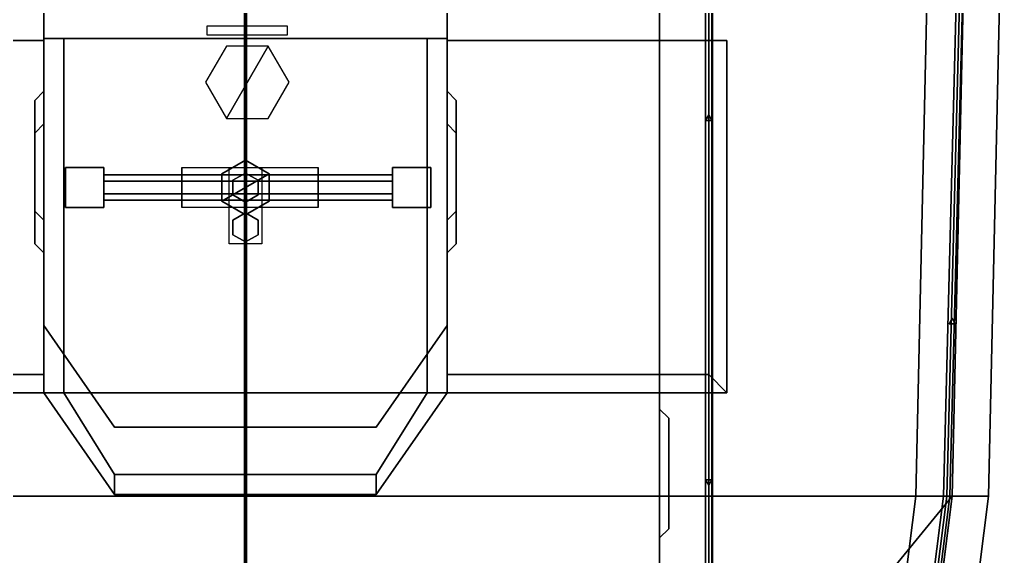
# Model space of a CAD drawing. Header units: millimetres. Extents: x -5.1 to 5.1, y -27.1 to 35.2.
# Drawn here: x -1.24 to 4.15, y -14.18 to -11.22 of the extents above; entities that cross this region are included whole.
import ezdxf

# ---------------------------------------------------------------- set-up
doc = ezdxf.new("R2010")
doc.units = ezdxf.units.MM
for name, color, linetype in [('cables', 6, 'Continuous'), ('drawing', 9, 'Continuous'), ('railings', 6, 'Continuous'), ('superstructure', 3, 'Continuous')]:
    doc.layers.add(name, color=color, linetype=linetype)

msp = doc.modelspace()

# ---------------------------------------------------------------- linework, layer by layer
for points in [[(2.28, -9.36, 0.89), (2.28, -15.82, 0.89), (3.89, -13.85, 0.89), (3.95, -11.13, 0.89)], [(-1.11, -9.92, 5.02), (-1.11, -9.92, 3.07), (-1.11, -11.62, 3.14), (-1.11, -11.62, 4.81)], [(-1.11, -9.92, 5.02), (-1.11, -11.62, 4.81), (-1.11, -12.33, 4.81), (-1.11, -12.91, 5.02)], [(-1.11, -11.62, 3.14), (-1.11, -9.92, 3.07), (-1.11, -12.91, 3.07), (-1.11, -12.33, 3.14)], [(1.11, -11.62, 3.14), (1.11, -9.92, 3.07), (1.11, -9.92, 5.02), (1.11, -11.62, 4.81)], [(1.11, -12.33, 4.81), (1.11, -11.62, 4.81), (1.11, -9.92, 5.02), (1.11, -12.91, 5.02)], [(1.11, -12.91, 3.07), (1.11, -9.92, 3.07), (1.11, -11.62, 3.14), (1.11, -12.33, 3.14)], [(-1.11, -9.95, 6.97), (-1.11, -9.95, 5.02), (-1.11, -13.28, 5.02), (-1.11, -13.28, 6.97)], [(1.11, -11.33, 6.97), (1.11, -9.95, 6.97), (-1.11, -9.95, 6.97), (-1.11, -11.33, 6.97)], [(1.11, -13.28, 5.02), (1.11, -9.95, 5.02), (1.11, -9.95, 6.97), (1.11, -13.28, 6.97)], [(3.75, -11.13, -1.36), (3.69, -13.85, -1.36), (-3.69, -13.85, -1.36), (-3.75, -11.13, -1.36)], [(3.89, -13.85, -1.15), (3.69, -13.85, -1.36), (3.75, -11.13, -1.36), (3.95, -11.13, -1.15)], [(3.89, -13.85), (3.89, -13.85, -1.15), (3.95, -11.13, -1.15), (3.95, -11.13)], [(3.89, -13.85, 0.25), (3.89, -13.85), (3.95, -11.13), (3.95, -11.13, 0.25)], [(4.09, -13.85, 0.5), (4.15, -11.13, 0.5), (3.95, -11.13, 0.5), (3.89, -13.85, 0.5)], [(3.89, -13.85, 0.25), (3.95, -11.13, 0.25), (4.15, -11.13, 0.25), (4.09, -13.85, 0.25)], [(3.89, -13.85, 0.89), (3.89, -13.85, 0.5), (3.95, -11.13, 0.5), (3.95, -11.13, 0.89)], [(4.15, -11.13, 0.25), (4.15, -11.13, 0.5), (4.09, -13.85, 0.5), (4.09, -13.85, 0.25)], [(-0.21, -11.26, 8.16), (0.23, -11.26, 8.16), (0.23, -11.31, 7.88), (-0.21, -11.31, 7.88)], [(0, -11.31, 7.66), (0, -11.31, 7.88), (0, -11.26, 8.16), (0, -11.27, 7.64)], [(0, -11.56, 7.66), (0, -11.31, 7.66), (0, -11.27, 7.64), (0, -11.63, 7.63)], [(-1.11, -11.34, 5.39), (-1.11, -11.34, 5.02), (-2.65, -11.34, 5.02), (-2.55, -11.34, 5.39)], [(-2.55, -11.34, 5.39), (-2.55, -13.18, 5.39), (-1.11, -13.18, 5.39), (-1.11, -11.34, 5.39)], [(-1.11, -11.33, 8.28), (-1.11, -11.33, 6.97), (-1.11, -13.28, 6.97), (-1.11, -13.28, 8.28)], [(-1, -13.28, 8.28), (-1, -11.33, 8.28), (-1.11, -11.33, 8.28), (-1.11, -13.28, 8.28)], [(-1, -11.33, 8.28), (-1, -11.33, 6.97), (-1.11, -11.33, 6.97), (-1.11, -11.33, 8.28)], [(1, -13.28, 6.97), (1, -11.33, 6.97), (-1, -11.33, 6.97), (-1, -13.28, 6.97)], [(-1, -13.28, 6.97), (-1, -11.33, 6.97), (-1, -11.33, 8.28), (-1, -13.28, 8.28)], [(-0.105, -11.7692, 7.66), (0.125, -11.3708, 7.66), (-0.105, -11.3708, 7.66), (-0.22, -11.57, 7.66)], [(0.125, -11.7692, 7.66), (0.24, -11.57, 7.66), (0.125, -11.3708, 7.66), (-0.105, -11.7692, 7.66)], [(1.11, -11.33, 8.28), (1.11, -11.33, 6.97), (1, -11.33, 6.97), (1, -11.33, 8.28)], [(1, -13.28, 6.97), (1, -11.33, 6.97), (1.11, -11.33, 6.97), (1.11, -13.28, 6.97)], [(1.11, -13.28, 8.28), (1.11, -11.33, 8.28), (1, -11.33, 8.28), (1, -13.28, 8.28)], [(1, -11.33, 8.28), (1, -11.33, 6.97), (1, -13.28, 6.97), (1, -13.28, 8.28)], [(1.11, -13.28, 6.97), (1.11, -11.33, 6.97), (1.11, -11.33, 8.28), (1.11, -13.28, 8.28)], [(2.55, -11.34, 5.39), (2.65, -11.34, 5.02), (1.11, -11.34, 5.02), (1.11, -11.34, 5.39)], [(1.11, -11.34, 5.39), (1.11, -13.18, 5.39), (2.55, -13.18, 5.39), (2.55, -11.34, 5.39)], [(2.65, -11.34, 6.34), (2.65, -11.34, 5.02), (2.55, -11.34, 5.39), (2.55, -11.34, 6.34)], [(2.55, -11.34, 5.39), (2.55, -13.18, 5.39), (2.55, -13.18, 6.34), (2.55, -11.34, 6.34)], [(2.55, -11.34, 6.34), (2.55, -13.18, 6.34), (2.65, -13.28, 6.34), (2.65, -11.34, 6.34)], [(2.65, -13.28, 6.34), (2.65, -13.28, 5.02), (2.65, -11.34, 5.02), (2.65, -11.34, 6.34)], [(0, -11.98, 7.55), (0, -11.65, 7.66), (0, -11.56, 7.66), (0, -11.98, 7.48)], [(-1.11, -11.62, 4.81), (-1.11, -11.62, 3.14), (-1.16, -11.67, 3.18), (-1.16, -11.67, 4.76)], [(-1.11, -11.62, 3.14), (-1.11, -12.33, 3.14), (-1.16, -12.28, 3.18), (-1.16, -11.67, 3.18)], [(-1.16, -11.67, 4.76), (-1.16, -12.28, 4.76), (-1.11, -12.33, 4.81), (-1.11, -11.62, 4.81)], [(1.16, -11.67, 4.76), (1.16, -11.67, 3.18), (1.11, -11.62, 3.14), (1.11, -11.62, 4.81)], [(1.11, -12.33, 3.14), (1.11, -11.62, 3.14), (1.16, -11.67, 3.18), (1.16, -12.28, 3.18)], [(1.16, -12.28, 4.76), (1.16, -11.67, 4.76), (1.11, -11.62, 4.81), (1.11, -12.33, 4.81)], [(-1.16, -11.67, 3.18), (-1.16, -12.28, 3.18), (-1.16, -12.28, 4.76), (-1.16, -11.67, 4.76)], [(1.16, -12.28, 3.18), (1.16, -11.67, 3.18), (1.16, -11.67, 4.76), (1.16, -12.28, 4.76)], [(-1.11, -11.8, 6.96), (-1.11, -11.8, 5.39), (-1.16, -11.85, 5.43), (-1.16, -11.85, 6.91)], [(-1.11, -11.8, 5.39), (-1.11, -12.51, 5.39), (-1.16, -12.46, 5.43), (-1.16, -11.85, 5.43)], [(-1.16, -11.85, 6.91), (-1.16, -12.46, 6.91), (-1.11, -12.51, 6.96), (-1.11, -11.8, 6.96)], [(1.16, -11.85, 6.91), (1.16, -11.85, 5.43), (1.11, -11.8, 5.39), (1.11, -11.8, 6.96)], [(1.11, -12.51, 5.39), (1.11, -11.8, 5.39), (1.16, -11.85, 5.43), (1.16, -12.46, 5.43)], [(1.16, -12.46, 6.91), (1.16, -11.85, 6.91), (1.11, -11.8, 6.96), (1.11, -12.51, 6.96)], [(-1.16, -11.85, 5.43), (-1.16, -12.46, 5.43), (-1.16, -12.46, 6.91), (-1.16, -11.85, 6.91)], [(1.16, -12.46, 5.43), (1.16, -11.85, 5.43), (1.16, -11.85, 6.91), (1.16, -12.46, 6.91)], [(0, -12, 6.97), (-0.1299, -12.075, 6.97), (-0.1299, -12.075, 7.4), (0, -12, 7.4)], [(0, -12, 7.4), (-0.1299, -12.075, 7.4), (-0.1299, -12.225, 7.4), (0.1299, -12.075, 7.4)], [(0, -12.07, 7.55), (0, -11.98, 7.55), (0, -11.98, 7.48), (0, -12.07, 7.48)], [(0.1299, -12.075, 6.97), (0, -12, 6.97), (0, -12, 7.4), (0.1299, -12.075, 7.4)], [(-0.99, -12.04, 8.6), (-0.99, -12.26, 8.6), (-0.78, -12.26, 8.6), (-0.78, -12.04, 8.6)], [(-0.78, -12.04, 8.38), (-0.99, -12.04, 8.38), (-0.99, -12.04, 8.6), (-0.78, -12.04, 8.6)], [(-0.99, -12.04, 8.38), (-0.99, -12.26, 8.38), (-0.99, -12.26, 8.6), (-0.99, -12.04, 8.6)], [(-0.78, -12.26, 8.38), (-0.99, -12.26, 8.38), (-0.99, -12.04, 8.38), (-0.78, -12.04, 8.38)], [(-0.78, -12.04, 8.6), (-0.78, -12.26, 8.6), (-0.78, -12.26, 8.38), (-0.78, -12.04, 8.38)], [(0.81, -12.115, 8.5506), (0.81, -12.08, 8.49), (-0.78, -12.08, 8.49), (-0.78, -12.115, 8.5506)], [(0.81, -12.08, 8.49), (0.81, -12.115, 8.4294), (-0.78, -12.115, 8.4294), (-0.78, -12.08, 8.49)], [(0.4, -12.26, 8.2), (-0.35, -12.26, 8.2), (-0.35, -12.04, 8.2), (0.4, -12.04, 8.2)], [(-0.35, -12.26, 8.2), (-0.35, -12.26, 8.65), (-0.35, -12.04, 8.65), (-0.35, -12.04, 8.2)], [(-0.1299, -12.075, 6.97), (-0.1299, -12.225, 6.97), (-0.1299, -12.225, 7.4), (-0.1299, -12.075, 7.4)], [(0.1299, -12.075, 7.4), (-0.1299, -12.225, 7.4), (0, -12.3, 7.4), (0.1299, -12.225, 7.4)], [(0.09, -12.46, 8.03), (-0.09, -12.46, 8.03), (-0.09, -12.04, 8.03), (0.09, -12.04, 8.03)], [(0.09, -12.46, 7.82), (-0.09, -12.46, 7.82), (-0.09, -12.04, 7.82), (0.09, -12.04, 7.82)], [(0, -12.07, 7.4), (-0.0693, -12.11, 7.4), (-0.0693, -12.11, 8.2), (0, -12.07, 8.2)], [(0.0693, -12.11, 7.4), (0, -12.07, 7.4), (0, -12.07, 8.2), (0.0693, -12.11, 8.2)], [(0.1299, -12.225, 6.97), (0.1299, -12.075, 6.97), (0.1299, -12.075, 7.4), (0.1299, -12.225, 7.4)], [(0.4, -12.26, 8.2), (0.4, -12.26, 8.65), (0.4, -12.04, 8.65), (0.4, -12.04, 8.2)], [(1.02, -12.04, 8.38), (0.81, -12.04, 8.38), (0.81, -12.04, 8.6), (1.02, -12.04, 8.6)], [(0.81, -12.04, 8.38), (0.81, -12.26, 8.38), (0.81, -12.26, 8.6), (0.81, -12.04, 8.6)], [(1.02, -12.26, 8.38), (0.81, -12.26, 8.38), (0.81, -12.04, 8.38), (1.02, -12.04, 8.38)], [(0.81, -12.04, 8.6), (0.81, -12.26, 8.6), (1.02, -12.26, 8.6), (1.02, -12.04, 8.6)], [(1.02, -12.04, 8.6), (1.02, -12.26, 8.6), (1.02, -12.26, 8.38), (1.02, -12.04, 8.38)], [(0.81, -12.185, 8.5506), (0.81, -12.115, 8.5506), (-0.78, -12.115, 8.5506), (-0.78, -12.185, 8.5506)], [(0.81, -12.115, 8.4294), (0.81, -12.185, 8.4294), (-0.78, -12.185, 8.4294), (-0.78, -12.115, 8.4294)], [(-0.0693, -12.11, 7.4), (-0.0693, -12.19, 7.4), (-0.0693, -12.19, 8.2), (-0.0693, -12.11, 8.2)], [(0.0693, -12.19, 7.4), (0.0693, -12.11, 7.4), (0.0693, -12.11, 8.2), (0.0693, -12.19, 8.2)], [(0.81, -12.22, 8.49), (0.81, -12.185, 8.5506), (-0.78, -12.185, 8.5506), (-0.78, -12.22, 8.49)], [(0.81, -12.185, 8.4294), (0.81, -12.22, 8.49), (-0.78, -12.22, 8.49), (-0.78, -12.185, 8.4294)], [(-0.1299, -12.225, 6.97), (0, -12.3, 6.97), (0, -12.3, 7.4), (-0.1299, -12.225, 7.4)], [(-0.0693, -12.19, 7.4), (0, -12.23, 7.4), (0, -12.23, 8.2), (-0.0693, -12.19, 8.2)], [(0, -12.23, 7.4), (0.0693, -12.19, 7.4), (0.0693, -12.19, 8.2), (0, -12.23, 8.2)], [(0, -12.3, 6.97), (0.1299, -12.225, 6.97), (0.1299, -12.225, 7.4), (0, -12.3, 7.4)], [(-1.16, -12.28, 4.76), (-1.16, -12.28, 3.18), (-1.11, -12.33, 3.14), (-1.11, -12.33, 4.81)], [(-0.78, -12.26, 8.6), (-0.99, -12.26, 8.6), (-0.99, -12.26, 8.38), (-0.78, -12.26, 8.38)], [(0, -12.29, 7.73), (-0.0693, -12.33, 7.73), (-0.0693, -12.33, 8.14), (0, -12.29, 8.14)], [(0, -12.45, 8.14), (0, -12.29, 8.14), (-0.0693, -12.33, 8.14), (-0.0693, -12.41, 8.14)], [(0, -12.29, 7.73), (0, -12.45, 7.73), (-0.0693, -12.41, 7.73), (-0.0693, -12.33, 7.73)], [(0.0693, -12.33, 7.73), (0, -12.29, 7.73), (0, -12.29, 8.14), (0.0693, -12.33, 8.14)], [(0.0693, -12.41, 8.14), (0.0693, -12.33, 8.14), (0, -12.29, 8.14), (0, -12.45, 8.14)], [(0.0693, -12.33, 7.73), (0.0693, -12.41, 7.73), (0, -12.45, 7.73), (0, -12.29, 7.73)], [(1.02, -12.26, 8.6), (0.81, -12.26, 8.6), (0.81, -12.26, 8.38), (1.02, -12.26, 8.38)], [(1.11, -12.33, 4.81), (1.11, -12.33, 3.14), (1.16, -12.28, 3.18), (1.16, -12.28, 4.76)], [(-1.11, -12.33, 4.81), (-1.11, -12.33, 3.14), (-1.11, -12.91, 3.07), (-1.11, -12.91, 5.02)], [(-0.0693, -12.33, 7.73), (-0.0693, -12.41, 7.73), (-0.0693, -12.41, 8.14), (-0.0693, -12.33, 8.14)], [(0.0693, -12.41, 7.73), (0.0693, -12.33, 7.73), (0.0693, -12.33, 8.14), (0.0693, -12.41, 8.14)], [(1.11, -12.91, 3.07), (1.11, -12.33, 3.14), (1.11, -12.33, 4.81), (1.11, -12.91, 5.02)], [(-0.0693, -12.41, 7.73), (0, -12.45, 7.73), (0, -12.45, 8.14), (-0.0693, -12.41, 8.14)], [(0, -12.45, 7.73), (0.0693, -12.41, 7.73), (0.0693, -12.41, 8.14), (0, -12.45, 8.14)], [(-1.16, -12.46, 6.91), (-1.16, -12.46, 5.43), (-1.11, -12.51, 5.39), (-1.11, -12.51, 6.96)], [(1.11, -12.51, 6.96), (1.11, -12.51, 5.39), (1.16, -12.46, 5.43), (1.16, -12.46, 6.91)], [(-1.11, -12.91, 3.07), (-0.72, -13.47, 3.07), (-0.72, -13.47, 5.02), (-1.11, -12.91, 5.02)], [(0.72, -13.47, 5.02), (0.72, -13.47, 3.07), (1.11, -12.91, 3.07), (1.11, -12.91, 5.02)], [(-2.65, -13.28, 6.34), (-1.11, -13.28, 6.34), (-1.11, -13.18, 6.34), (-2.55, -13.18, 6.34)], [(-1.11, -13.18, 6.34), (-1.11, -13.18, 5.39), (-2.55, -13.18, 5.39), (-2.55, -13.18, 6.34)], [(2.55, -13.18, 6.34), (2.55, -13.18, 5.39), (1.11, -13.18, 5.39), (1.11, -13.18, 6.34)], [(1.11, -13.28, 6.34), (2.65, -13.28, 6.34), (2.55, -13.18, 6.34), (1.11, -13.18, 6.34)], [(-2.65, -13.28, 5.02), (-1.11, -13.28, 5.02), (-1.11, -13.28, 6.34), (-2.65, -13.28, 6.34)], [(-1.11, -13.28, 5.02), (-0.72, -13.84, 5.02), (-0.72, -13.84, 6.97), (-1.11, -13.28, 6.97)], [(-1, -13.28, 8.28), (-1.11, -13.28, 8.28), (-0.72, -13.84, 8.28), (-0.72, -13.73, 8.28)], [(-1.11, -13.28, 8.28), (-1.11, -13.28, 6.97), (-0.72, -13.84, 6.97), (-0.72, -13.84, 8.28)], [(-1, -13.28, 6.97), (-0.72, -13.73, 6.97), (0.72, -13.73, 6.97), (1, -13.28, 6.97)], [(-0.72, -13.73, 8.28), (-0.72, -13.73, 6.97), (-1, -13.28, 6.97), (-1, -13.28, 8.28)], [(0.72, -13.84, 6.97), (0.72, -13.84, 5.02), (1.11, -13.28, 5.02), (1.11, -13.28, 6.97)], [(1, -13.28, 8.28), (1, -13.28, 6.97), (0.72, -13.73, 6.97), (0.72, -13.73, 8.28)], [(0.72, -13.73, 8.28), (0.72, -13.84, 8.28), (1.11, -13.28, 8.28), (1, -13.28, 8.28)], [(0.72, -13.84, 8.28), (0.72, -13.84, 6.97), (1.11, -13.28, 6.97), (1.11, -13.28, 8.28)], [(1.11, -13.28, 5.02), (2.65, -13.28, 5.02), (2.65, -13.28, 6.34), (1.11, -13.28, 6.34)], [(2.33, -13.42, 2.59), (2.33, -13.42, 1.01), (2.28, -13.37, 0.97), (2.28, -13.37, 2.64)], [(2.28, -14.08, 0.97), (2.28, -13.37, 0.97), (2.33, -13.42, 1.01), (2.33, -14.03, 1.01)], [(2.33, -14.03, 2.59), (2.33, -13.42, 2.59), (2.28, -13.37, 2.64), (2.28, -14.08, 2.64)], [(2.33, -14.03, 1.01), (2.33, -13.42, 1.01), (2.33, -13.42, 2.59), (2.33, -14.03, 2.59)], [(-0.72, -13.47, 5.02), (-0.72, -13.47, 3.07), (0.72, -13.47, 3.07), (0.72, -13.47, 5.02)], [(0.72, -13.73, 8.28), (0.72, -13.73, 6.97), (-0.72, -13.73, 6.97), (-0.72, -13.73, 8.28)], [(-0.72, -13.73, 8.28), (-0.72, -13.84, 8.28), (0.72, -13.84, 8.28), (0.72, -13.73, 8.28)], [(-3.36, -16.46, -1.36), (-3.69, -13.85, -1.36), (3.69, -13.85, -1.36), (3.36, -16.46, -1.36)], [(-0.72, -13.84, 6.97), (-0.72, -13.84, 5.02), (0.72, -13.84, 5.02), (0.72, -13.84, 6.97)], [(-0.72, -13.84, 8.28), (-0.72, -13.84, 6.97), (0.72, -13.84, 6.97), (0.72, -13.84, 8.28)], [(3.56, -16.46, 0.89), (3.89, -13.85, 0.89), (2.28, -15.82, 0.89), (1.6, -17.56, 0.89)], [(3.36, -16.46, -1.36), (3.69, -13.85, -1.36), (3.89, -13.85, -1.15), (3.56, -16.46, -1.15)], [(3.56, -16.46, -1.15), (3.89, -13.85, -1.15), (3.89, -13.85), (3.56, -16.46)], [(3.56, -16.46), (3.89, -13.85), (3.89, -13.85, 0.25), (3.64, -15.83, 0.25)], [(3.64, -15.83, 0.5), (3.89, -13.85, 0.5), (3.89, -13.85, 0.89), (3.56, -16.46, 0.89)], [(3.84, -15.83, 0.5), (4.09, -13.85, 0.5), (3.89, -13.85, 0.5), (3.64, -15.83, 0.5)], [(3.64, -15.83, 0.25), (3.89, -13.85, 0.25), (4.09, -13.85, 0.25), (3.84, -15.83, 0.25)], [(4.09, -13.85, 0.25), (4.09, -13.85, 0.5), (3.84, -15.83, 0.5), (3.84, -15.83, 0.25)], [(2.28, -14.08, 2.64), (2.28, -14.08, 0.97), (2.33, -14.03, 1.01), (2.33, -14.03, 2.59)]]:
    msp.add_3dface(points)
at = {"layer": 'cables'}
for points in [[(-0.005, -26.44, 4.865), (-0.005, -8.97, 14.89), (-0.005, -8.97, 14.91), (-0.005, -26.44, 4.885)], [(0.005, -26.44, 4.885), (0.005, -8.97, 14.91), (0.005, -8.97, 14.89), (0.005, -26.44, 4.865)]]:
    msp.add_3dface(points, dxfattribs=at)
at = {"layer": 'drawing'}
msp.add_xline((0, -16.63, 27.7), (0, -1), dxfattribs=at)
at = {"layer": 'railings'}
for points in [[(2.5327, -9.92, 4.07), (2.55, -9.92, 4.04), (2.55, -15.79, 4.04), (2.5327, -15.76, 4.07)], [(2.5673, -9.92, 4.07), (2.5327, -9.92, 4.07), (2.5327, -15.76, 4.07), (2.5673, -15.76, 4.07)], [(2.5327, -9.92, 3.58), (2.55, -9.92, 3.55), (2.55, -15.79, 3.55), (2.5327, -15.76, 3.58)], [(2.5673, -9.92, 3.58), (2.5327, -9.92, 3.58), (2.5327, -15.76, 3.58), (2.5673, -15.76, 3.58)], [(2.55, -9.92, 4.04), (2.5673, -9.92, 4.07), (2.5673, -15.76, 4.07), (2.55, -15.79, 4.04)], [(2.55, -9.92, 3.55), (2.5673, -9.92, 3.58), (2.5673, -15.76, 3.58), (2.55, -15.79, 3.55)], [(3.86, -13.85, 1.86), (3.8427, -13.85, 1.89), (3.9127, -11.13, 1.89), (3.93, -11.13, 1.86)], [(3.8427, -13.85, 1.89), (3.8773, -13.85, 1.89), (3.9473, -11.13, 1.89), (3.9127, -11.13, 1.89)], [(3.8773, -13.85, 1.89), (3.86, -13.85, 1.86), (3.93, -11.13, 1.86), (3.9473, -11.13, 1.89)], [(2.55, -11.75, 3.07), (2.5327, -11.78, 3.07), (2.5327, -11.78, 4.07), (2.55, -11.75, 4.04)], [(2.5673, -11.78, 3.07), (2.55, -11.75, 3.07), (2.55, -11.75, 4.04), (2.5673, -11.78, 4.07)], [(2.5327, -11.78, 3.07), (2.5673, -11.78, 3.07), (2.5673, -11.78, 4.07), (2.5327, -11.78, 4.07)], [(3.89, -12.87, 0.89), (3.8727, -12.9, 0.89), (3.8727, -12.9, 1.89), (3.89, -12.87, 1.86)], [(3.9073, -12.9, 0.89), (3.89, -12.87, 0.89), (3.89, -12.87, 1.86), (3.9073, -12.9, 1.89)], [(3.8727, -12.9, 0.89), (3.9073, -12.9, 0.89), (3.9073, -12.9, 1.89), (3.8727, -12.9, 1.89)], [(2.5327, -13.76, 3.07), (2.55, -13.79, 3.07), (2.55, -13.79, 4.04), (2.5327, -13.76, 4.07)], [(2.5673, -13.76, 3.07), (2.5327, -13.76, 3.07), (2.5327, -13.76, 4.07), (2.5673, -13.76, 4.07)], [(2.55, -13.79, 3.07), (2.5673, -13.76, 3.07), (2.5673, -13.76, 4.07), (2.55, -13.79, 4.04)], [(3.5127, -16.46, 1.89), (3.5473, -16.46, 1.89), (3.8773, -13.85, 1.89), (3.8427, -13.85, 1.89)], [(3.53, -16.46, 1.86), (3.5127, -16.46, 1.89), (3.8427, -13.85, 1.89), (3.86, -13.85, 1.86)], [(3.5473, -16.46, 1.89), (3.53, -16.46, 1.86), (3.86, -13.85, 1.86), (3.8773, -13.85, 1.89)]]:
    msp.add_3dface(points, dxfattribs=at)
at = {"layer": 'superstructure'}
for points in [[(2.28, -14.08, 0.97), (2.28, -15.82, 0.89), (2.28, -9.36, 0.89), (2.28, -10.48, 0.97)], [(2.28, -15.82, 2.75), (2.28, -14.08, 2.64), (2.28, -10.48, 2.64), (2.28, -9.36, 2.75)], [(2.57, -15.79, 3.07), (2.57, -15.79, 2.75), (2.57, -9.66, 2.75), (2.57, -9.92, 3.07)], [(-2.57, -9.92, 3.07), (-2.57, -15.79, 3.07), (2.57, -15.79, 3.07), (2.57, -9.92, 3.07)], [(2.28, -13.37, 2.64), (2.28, -13.37, 0.97), (2.28, -11.19, 0.97), (2.28, -11.19, 2.64)], [(2.28, -15.82, 2.75), (2.28, -15.82, 0.89), (2.28, -14.08, 0.97), (2.28, -14.08, 2.64)]]:
    msp.add_3dface(points, dxfattribs=at)

doc.saveas('drawing.dxf')
